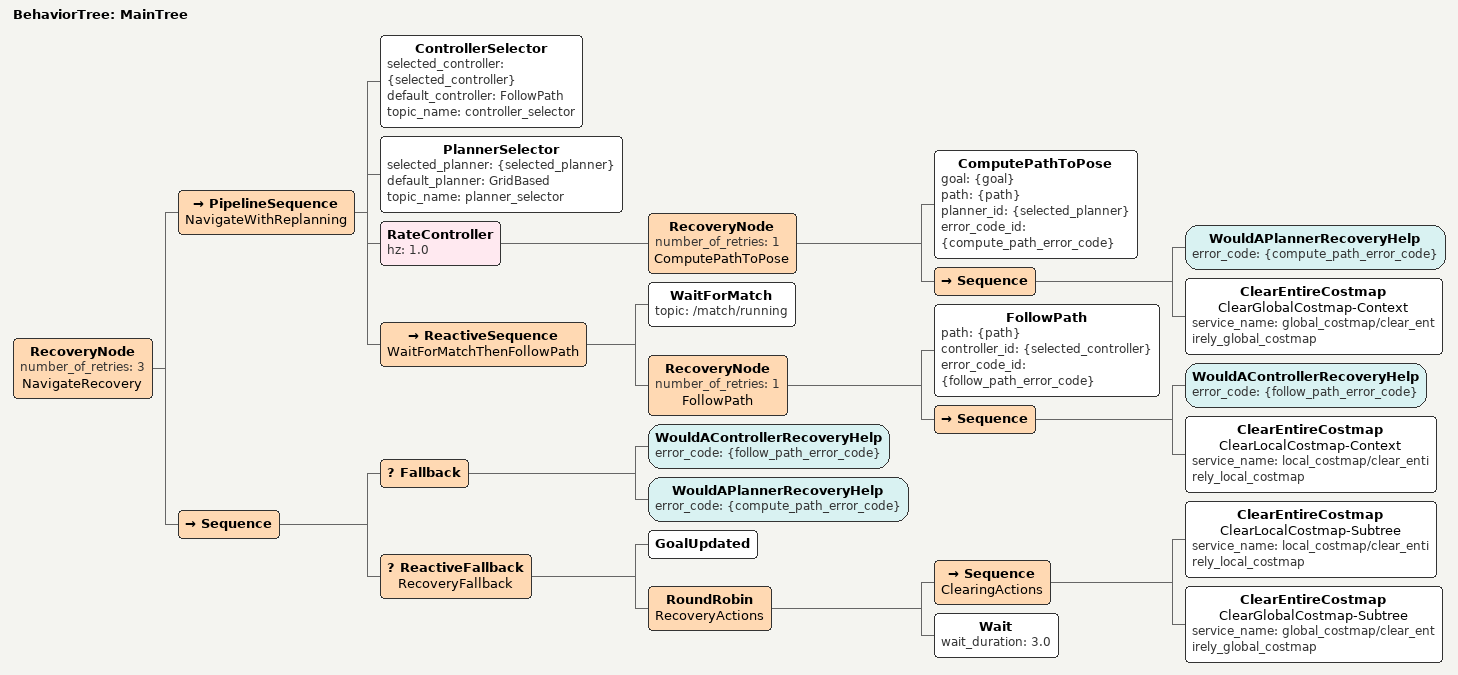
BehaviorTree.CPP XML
<!--
  Replans at 1 Hz. On failure: clears costmaps, then waits.
  No backup or spin — safe for competition near walls.
-->
<root BTCPP_format="4" main_tree_to_execute="MainTree">
  <BehaviorTree ID="MainTree">
    <RecoveryNode number_of_retries="3" name="NavigateRecovery">
      <PipelineSequence name="NavigateWithReplanning">
        <ControllerSelector selected_controller="{selected_controller}" default_controller="FollowPath" topic_name="controller_selector"/>
        <PlannerSelector selected_planner="{selected_planner}" default_planner="GridBased" topic_name="planner_selector"/>
        <RateController hz="1.0">
          <RecoveryNode number_of_retries="1" name="ComputePathToPose">
            <ComputePathToPose goal="{goal}" path="{path}" planner_id="{selected_planner}" error_code_id="{compute_path_error_code}"/>
            <Sequence>
              <WouldAPlannerRecoveryHelp error_code="{compute_path_error_code}"/>
              <ClearEntireCostmap name="ClearGlobalCostmap-Context" service_name="global_costmap/clear_entirely_global_costmap"/>
            </Sequence>
          </RecoveryNode>
        </RateController>
        <ReactiveSequence name="WaitForMatchThenFollowPath">
          <WaitForMatch topic="/match/running"/>
          <RecoveryNode number_of_retries="1" name="FollowPath">
            <FollowPath path="{path}" controller_id="{selected_controller}" error_code_id="{follow_path_error_code}"/>
            <Sequence>
              <WouldAControllerRecoveryHelp error_code="{follow_path_error_code}"/>
              <ClearEntireCostmap name="ClearLocalCostmap-Context" service_name="local_costmap/clear_entirely_local_costmap"/>
            </Sequence>
          </RecoveryNode>
        </ReactiveSequence>
      </PipelineSequence>
      <Sequence>
        <Fallback>
          <WouldAControllerRecoveryHelp error_code="{follow_path_error_code}"/>
          <WouldAPlannerRecoveryHelp error_code="{compute_path_error_code}"/>
        </Fallback>
        <ReactiveFallback name="RecoveryFallback">
          <GoalUpdated/>
          <RoundRobin name="RecoveryActions">
            <Sequence name="ClearingActions">
              <ClearEntireCostmap name="ClearLocalCostmap-Subtree" service_name="local_costmap/clear_entirely_local_costmap"/>
              <ClearEntireCostmap name="ClearGlobalCostmap-Subtree" service_name="global_costmap/clear_entirely_global_costmap"/>
            </Sequence>
            <Wait wait_duration="3.0"/>
          </RoundRobin>
        </ReactiveFallback>
      </Sequence>
    </RecoveryNode>
  </BehaviorTree>
</root>
